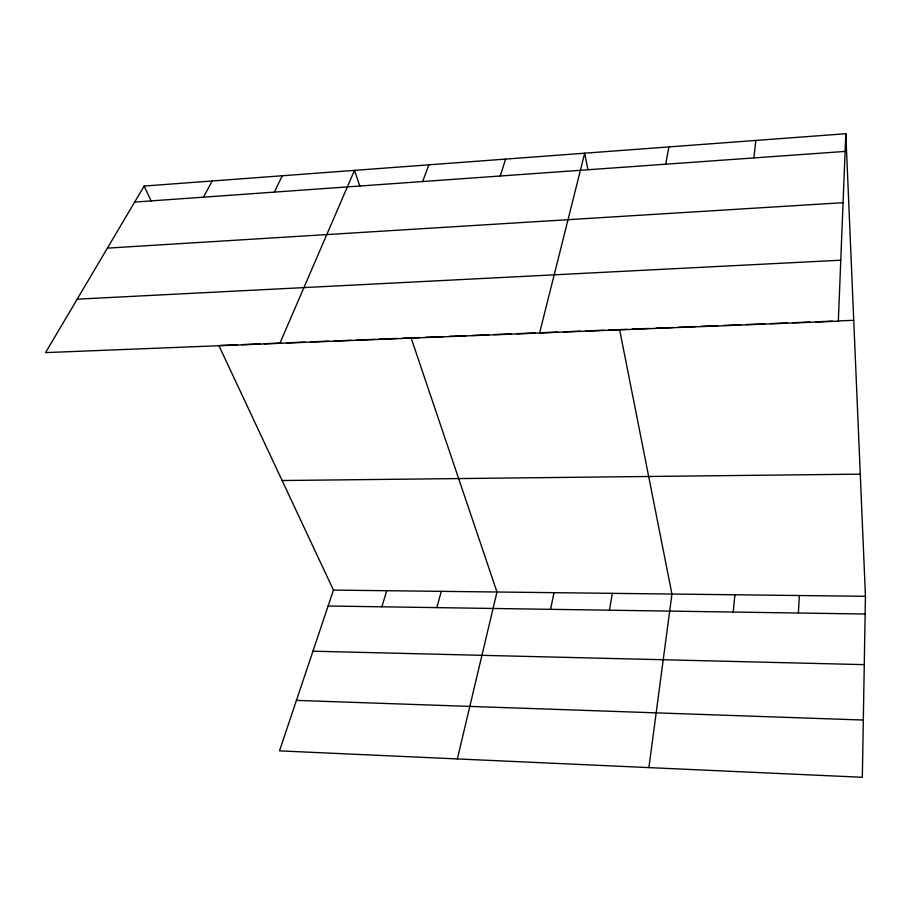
<?xml version="1.0" encoding="UTF-8"?>
<svg xmlns="http://www.w3.org/2000/svg" width="911" height="911" viewBox="0 0 911 911"><rect width="100%" height="100%" fill="white"/><g stroke="black" fill="none" stroke-linecap="round" stroke-linejoin="round"><path stroke-width="1.37" d="M845.818 133.723L838.336 321.162L45.55 352.614L144.143 186.06L845.818 133.723L865.45 596.295L862.33 777.277L279.495 750.869L333.449 590.1L218.856 345.52L237.293 344.791M798.366 613.035L799.368 595.532M733.23 612.055L734.881 594.781M753.875 157.922L755.857 140.431M648.905 767.609L671.942 594.04L619.605 329.6M609.448 610.211L612.283 593.346M665.69 164.208L668.868 146.922M550.597 609.322L553.979 592.674M457.345 758.92L496.985 592.002L411.1 337.89M539.585 333.016L584.691 153.196L587.959 169.685M436.859 607.626L441.266 591.353M381.88 606.806L386.765 590.715M500.276 176.005L505.571 159.095M422.624 181.54L428.876 164.823M279.882 343.322L354.481 170.368L359.868 186.334M274.325 192.119L282.285 175.755M203.46 197.163L212.206 180.982M134.669 202.071L845.112 151.42M107.396 248.134L843.062 202.697M77.184 299.172L840.762 260.204M241.552 344.62L259.977 343.891M264.236 343.72L281.248 343.048M286.817 342.821L304.923 342.103M310.492 341.887L328.598 341.158M334.166 340.942L350.906 340.281M356.508 340.054L374.706 339.336M378.896 339.165L397.094 338.436M402.696 338.22L419.55 337.548M425.175 337.321L443.486 336.603M449.123 336.375L466.022 335.704M471.647 335.476L488.615 334.804M494.286 334.576L511.299 333.904M516.97 333.677L535.406 332.948M539.665 332.777L557.976 332.048M563.579 331.832L580.387 331.16M585.989 330.932L604.198 330.215M608.4 330.044L626.62 329.326M632.234 329.099L649.065 328.427M656.079 328.154L672.91 327.482M678.513 327.265L695.344 326.594M701.026 326.366L718.039 325.694M723.71 325.466L740.734 324.794M746.405 324.567L764.841 323.838M770.524 323.61L787.457 322.938M793.094 322.71L810.027 322.038M815.664 321.811L832.586 321.139M838.222 320.923L853.732 320.296M282.114 480.53L860.269 474.141M333.449 590.1L865.45 596.295M328.108 605.997L865.143 614.025M312.94 651.206L864.277 664.643M296.439 700.388L863.321 720.043M144.143 186.06L151.249 201.206"/></g></svg>
